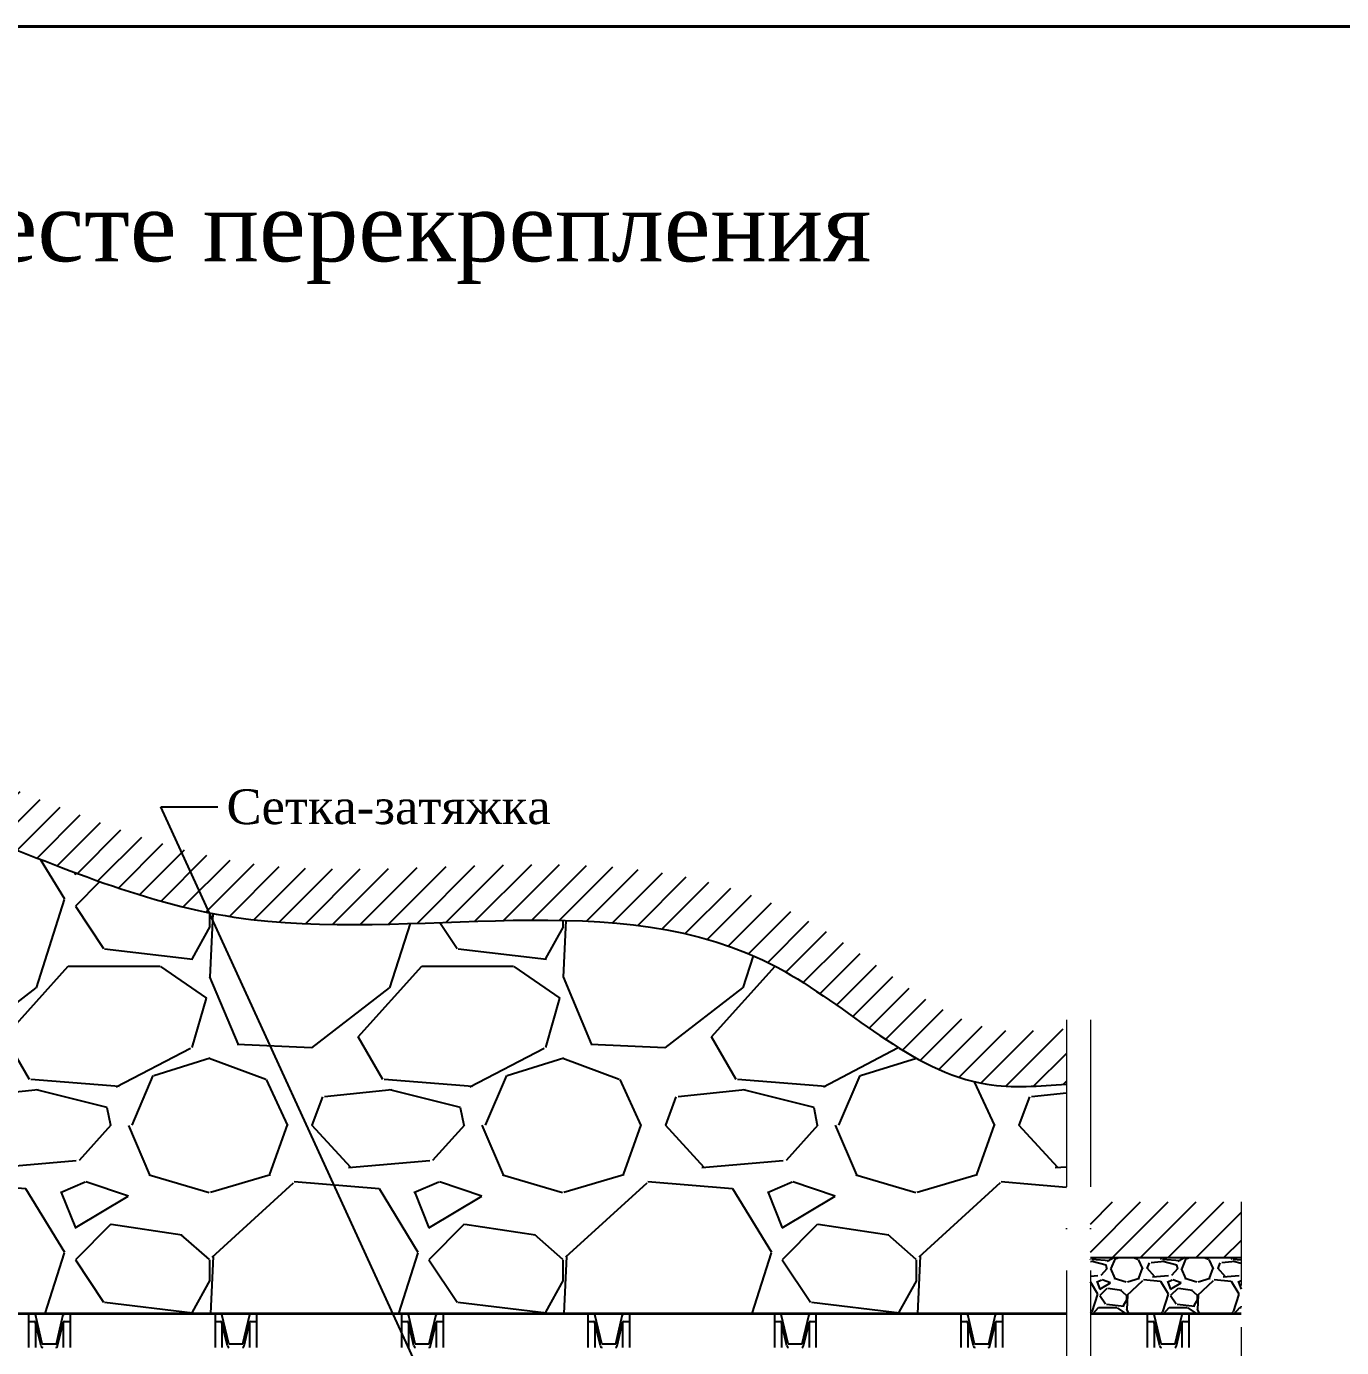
# Model space of a CAD drawing. Header units: millimetres. Extents: x -46762 to 161452, y -66984 to 31524.
# Drawn here: x -5730 to -1004, y 14450 to 19196 of the extents above; entities that cross this region are included whole.
import ezdxf

# ---------------------------------------------------------------- set-up
doc = ezdxf.new("R2010")
doc.units = ezdxf.units.MM
doc.header["$LTSCALE"] = 0.5
doc.linetypes.add('ACAD_ISO10W100', pattern=[18, 12, -3, 0, -3])
doc.styles.get("Standard").update_dxf_attribs({"font": 'TIMES.TTF'})
doc.linetypes.add('FENCELINE1', pattern='A,6.35,-2.54,[133,ltypeshp.shx,S=2.54,R=0,X=-2.54,Y=0],-2.54,25.4', length=36.83)
doc.dimstyles.new('ISO-25', dxfattribs={"dimscale": 50, "dimtxt": 2.5, "dimasz": 2.5, "dimexe": 1.25, "dimexo": 0.625, "dimtad": 1, "dimdec": 0, "dimtxsty": 'Standard', "dimcen": 2.5, "dimadec": 0, "dimazin": 0, "dimtfac": 1, "dimtdec": 0, "dimtmove": 0, "dimatfit": 3, "dimfxl": 1, "dimarcsym": 0})
pattern_1 = [(228.0128, (914.4, 1270), (-10160.00863, -11430.01404), [170.86, -16915.25]), (184.9697, (800.1, 1143), (15240.02465, 1269.99104), [293.202, -29027]), (132.5104, (508, 1117.6), (12699.99076, -13970.01365), [206.74, -20467.35]), (267.2737, (12.7, 800.1), (1269.99449, 25399.99183), [267.002, -26433.2]), (292.8337, (0, 533.4), (-6350.01803, 15240.00867), [261.817, -25919.9]), (357.2737, (101.6, 292.1), (-25399.99183, 1269.99449), [267.002, -26433.2]), (37.6942, (368.3, 279.4), (-16510.01043, -12699.98868), [353.097, -34956.55]), (72.2553, (647.7, 495.3), (8890.01778, 27940.0081), [333.36, -33002.65]), (121.4296, (749.3, 812.8), (-10160.00262, 16509.98058), [267.906, -26522.75]), (175.2364, (609.6, 1041.4), (13969.989, -1269.9881), [305.856, -14986.95]), (222.3974, (304.8, 1066.8), (-15240.00046, -13969.98183), [395.54, -39158.4]), (138.8141, (1270, 787.4), (-8889.9943, 7619.9883), [135, -13365.3]), (171.4692, (1168.4, 876.3), (16509.9748, -2540.0064), [256.84, -25427.3]), (225, (914.4, 914.4), (-3e-13, -1270), [179.605, -1616.445]), (203.1986, (825.5, 1066.8), (6350.0214, 2540.0111), [96.72, -9575.3]), (291.8014, (736.6, 1028.7), (-1270.001, 3810.0025), [136.78, -6702.4]), (30.9638, (787.4, 901.7), (3809.996, 2540.002), [222.16, -7183.15]), (161.565, (977.9, 1016), (2540.001, -1269.998), [160.64, -3855.45]), (16.3895, (0, 1028.7), (12700.007, 3809.99207), [225.044, -22279.4]), (70.3462, (215.9, 1092.2), (-5079.98584, -13969.98024), [188.8, -18691.1]), (293.1986, (977.9, 1270), (-2540.0111, 6350.0214), [193.44, -9478.6]), (343.6105, (1054.1, 1092.2), (-12700.007, 3809.99207), [225.044, -22279.4]), (339.444, (0, 241.3), (-6350.0079, 2539.9969), [217.02, -10633.85]), (294.7751, (203.2, 165.1), (-6349.9852, 13969.9935), [181.836, -18001.8]), (66.8014, (990.6, 0), (2540.0111, 6350.0214), [193.44, -9478.6]), (17.354, (1066.8, 177.8), (-16510.0009, -5079.99234), [212.89, -21076.2]), (69.444, (368.3, 0), (-2539.9969, -6350.0079), [108.51, -10742.4]), (101.3099, (914.4, 0), (-1269.9937, 5079.9837), [64.76, -6411]), (165.9638, (901.7, 63.5), (3810.0027, -1269.998), [261.82, -4974.525]), (186.009, (647.7, 127), (12699.98127, 1269.99703), [242.633, -24020.7]), (303.69, (787.4, 787.4), (-1270.0004, 2539.9975), [183.16, -4395.89]), (353.1572, (889, 635), (21590.00893, -2540.01138), [319.78, -31658]), (60.9454, (1206.5, 596.9), (-5079.9882, -8889.9788), [130.754, -12944.7]), (90, (1270, 711.2), (-1270, 1270), [76.2, -1193.8]), (120.2564, (622.3, 165.1), (5079.98923, -8889.9955), [176.434, -17466.95]), (48.0128, (533.4, 317.5), (10160.00863, 11430.01404), [341.72, -16744.4]), (0, (762, 571.5), (1270, 1270), [330.2, -939.8]), (325.3048, (1092.2, 571.5), (-12699.978, 8890.00085), [200.805, -19879.65]), (254.0546, (1257.3, 457.2), (-1270.0032, -5080.0121), [184.915, -9060.85]), (207.646, (1206.5, 279.4), (-24129.99152, -12700.00799), [301.072, -29806.25]), (175.4261, (939.8, 139.7), (-16510.0038, 1269.99386), [318.514, -31532.9]), (175.4261, (939.8, 139.7), (-16510.0038, 1269.99386), [318.514, -31532.9])]

msp = doc.modelspace()

# ---------------------------------------------------------------- hatches: boundary and pattern name
h = msp.add_hatch()
h.set_pattern_fill('JIS_WOOD', color=256, scale=100, style=0)
edge = h.paths.add_edge_path()
edge.add_line((-9302.69, 16557.64), (-9409.3, 16737.18))
edge.add_spline(control_points=[(-9409.3, 16737.18), (-9412.15, 16736.33), (-9414.99, 16735.47), (-9436.49, 16728.78), (-9454.5, 16722.4), (-9489.24, 16708.88), (-9505.96, 16701.74), (-9538.25, 16687.06), (-9553.81, 16679.51), (-9583.9, 16664.3), (-9598.43, 16656.64), (-9626.55, 16641.45), (-9640.15, 16633.93), (-9666.51, 16619.23), (-9679.27, 16612.05), (-9704.01, 16598.26), (-9715.99, 16591.64), (-9737.83, 16579.86), (-9747.78, 16574.61), (-9757.43, 16569.69)], knot_values=[1491.8872397, 1491.8872397, 1491.8872397, 1491.8872397, 1498.414908, 1498.414908, 1541.668994, 1541.668994, 1584.9230799, 1584.9230799, 1628.1771659, 1628.1771659, 1671.4312518, 1671.4312518, 1714.6853378, 1714.6853378, 1757.9394238, 1757.9394238, 1801.1935097, 1801.1935097, 1839.3834716, 1839.3834716, 1839.3834716, 1839.3834716], degree=3, periodic=0)
edge.add_line((-9757.43, 16569.69), (-9816.55, 16332.5))
edge.add_spline(control_points=[(-9816.55, 16332.5), (-9808.08, 16334.64), (-9630.61, 16383.67), (-9479.47, 16523.99), (-9302.69, 16557.64)], knot_values=[1329.0495257, 1329.0495257, 1329.0495257, 1329.0495257, 1355.663982, 1890.09668, 1890.09668, 1890.09668, 1890.09668], degree=3, periodic=0)
edge = h.paths.add_edge_path()
edge.add_spline(control_points=[(-9302.69, 16557.64), (-9290.99, 16559.87), (-9154.4, 16580.5), (-8943.16, 16520.73), (-8787.66, 16721.63), (-8501.92, 16725.48), (-8276.8, 16732.26), (-8117.1, 16733.63)], knot_values=[1890.09668, 1890.09668, 1890.09668, 1890.09668, 1925.4700919, 2297.9836833, 2435.8162175, 2621.3921299, 3103.5642911, 3103.5642911, 3103.5642911, 3103.5642911], degree=3, periodic=0)
edge.add_line((-8117.1, 16733.63), (-8023.03, 16933.99))
edge.add_spline(control_points=[(-8023.03, 16933.99), (-8064.54, 16934.05), (-8106.04, 16933.8), (-8221.06, 16932.53), (-8294.68, 16931.06), (-8409.85, 16928.55), (-8451.09, 16927.61), (-8513.25, 16926.25), (-8534.02, 16925.81), (-8565.26, 16925.18), (-8575.69, 16924.97), (-8591.36, 16924.68), (-8596.58, 16924.58), (-8604.43, 16924.43), (-8607.04, 16924.39), (-8610.97, 16924.32), (-8612.27, 16924.29), (-8621.66, 16924.12), (-8630.23, 16923.97), (-8648.3, 16923.52), (-8657.82, 16923.21), (-8677.78, 16922.26), (-8688.23, 16921.62), (-8706.69, 16920.04), (-8714.45, 16919.26), (-8730.43, 16917.32), (-8738.65, 16916.16), (-8755.54, 16913.34), (-8764.21, 16911.69), (-8781.98, 16907.75), (-8791.08, 16905.47), (-8809.66, 16900.12), (-8819.14, 16897.05), (-8838.37, 16889.99), (-8848.12, 16886), (-8864.21, 16878.57), (-8870.5, 16875.46), (-8879.94, 16870.45), (-8883.08, 16868.72), (-8887.79, 16866.04), (-8889.36, 16865.13), (-8892.49, 16863.28), (-8894.07, 16862.34), (-8897.23, 16860.41), (-8898.83, 16859.42), (-8908.53, 16853.31), (-8916, 16848.17), (-8929.82, 16838.08), (-8936.17, 16833.13), (-8947.9, 16823.58), (-8953.29, 16818.99), (-8963.23, 16810.27), (-8967.79, 16806.14), (-8976.18, 16798.44), (-8980.01, 16794.87), (-8986.99, 16788.35), (-8990.14, 16785.4), (-8995.78, 16780.2), (-8998.26, 16777.94), (-9002.51, 16774.16), (-9004.29, 16772.64), (-9007.04, 16770.36), (-9008.01, 16769.6), (-9008.53, 16769.21)], knot_values=[2308.2794904, 2308.2794904, 2308.2794904, 2308.2794904, 2431.4007334, 2431.4007334, 2649.1713122, 2649.1713122, 2769.9958392, 2769.9958392, 2830.4081026, 2830.4081026, 2860.6142344, 2860.6142344, 2875.7173003, 2875.7173003, 2883.2688332, 2883.2688332, 2887.0445997, 2887.0445997, 2910.0877626, 2910.0877626, 2933.1309256, 2933.1309256, 2956.1740886, 2956.1740886, 2972.070112, 2972.070112, 2987.9661353, 2987.9661353, 3003.8621587, 3003.8621587, 3019.758182, 3019.758182, 3035.6542053, 3035.6542053, 3051.5502287, 3051.5502287, 3061.7033434, 3061.7033434, 3066.7799008, 3066.7799008, 3069.3181794, 3069.3181794, 3071.8564581, 3071.8564581, 3074.5222835, 3074.5222835, 3088.2715874, 3088.2715874, 3102.0208914, 3102.0208914, 3115.7701954, 3115.7701954, 3129.5194994, 3129.5194994, 3143.2688034, 3143.2688034, 3157.0181074, 3157.0181074, 3170.7674113, 3170.7674113, 3184.5167153, 3184.5167153, 3198.2660193, 3198.2660193, 3198.2660193, 3198.2660193], degree=3, periodic=0)
edge.add_spline(control_points=[(-9008.53, 16769.21), (-9008.69, 16769.15), (-9008.91, 16769.06), (-9009.87, 16768.69), (-9010.91, 16768.34), (-9013.91, 16767.5), (-9015.87, 16767.02), (-9020.76, 16766.07), (-9023.69, 16765.58), (-9031.47, 16764.58), (-9036.63, 16764.09), (-9048.42, 16763.35), (-9055.04, 16763.11), (-9069.58, 16762.91), (-9077.5, 16762.94), (-9094.5, 16763.23), (-9103.58, 16763.49), (-9122.8, 16764.11), (-9132.94, 16764.48), (-9154.19, 16765.19), (-9165.31, 16765.52), (-9188.49, 16765.97), (-9200.56, 16766.08), (-9225.64, 16765.83), (-9238.65, 16765.47), (-9258.86, 16764.37), (-9265.7, 16763.9), (-9276.13, 16763.03), (-9279.64, 16762.71), (-9286.72, 16762.01), (-9290.29, 16761.62), (-9298.8, 16760.63), (-9303.72, 16760), (-9326.08, 16756.87), (-9343.13, 16753.74), (-9376.74, 16746.3), (-9393.26, 16741.96), (-9409.3, 16737.18)], knot_values=[1839.3834716, 1839.3834716, 1839.3834716, 1839.3834716, 1849.4136162, 1849.4136162, 1871.8549899, 1871.8549899, 1894.2963636, 1894.2963636, 1916.7377373, 1916.7377373, 1945.5862228, 1945.5862228, 1974.4347082, 1974.4347082, 2003.2831937, 2003.2831937, 2032.1316792, 2032.1316792, 2060.9801647, 2060.9801647, 2089.8286501, 2089.8286501, 2118.6771356, 2118.6771356, 2147.5256211, 2147.5256211, 2161.90093, 2161.90093, 2169.0885844, 2169.0885844, 2176.2762388, 2176.2762388, 2186.3011789, 2186.3011789, 2222.1312354, 2222.1312354, 2258.8576531, 2258.8576531, 2258.8576531, 2258.8576531], degree=3, periodic=0)
edge.add_line((-9409.3, 16737.18), (-9302.69, 16557.64))
edge.add_spline(control_points=[(-9302.69, 16557.64), (-9290.99, 16559.87), (-9154.4, 16580.5), (-8943.16, 16520.73), (-8787.66, 16721.63), (-8501.92, 16725.48), (-8276.8, 16732.26), (-8117.1, 16733.63)], knot_values=[1890.09668, 1890.09668, 1890.09668, 1890.09668, 1925.4700919, 2297.9836833, 2435.8162175, 2621.3921299, 3103.5642911, 3103.5642911, 3103.5642911, 3103.5642911], degree=3, periodic=0)
edge.add_arc((-9037.45, 16492.95), 240.11, 163.05049, 163.08772, ccw=False)
edge.add_line((-9267.14, 16562.95), (-9265.44, 16562.95))
edge = h.paths.add_edge_path()
edge.add_spline(control_points=[(-7696.13, 16925.49), (-7699.42, 16925.68), (-7702.71, 16925.86), (-7780.09, 16930.01), (-7853.75, 16932.24), (-7959.2, 16933.72), (-7991.12, 16933.95), (-8023.03, 16933.99)], knot_values=[3198.2660193, 3198.2660193, 3198.2660193, 3198.2660193, 3207.9412581, 3207.9412581, 3425.7118369, 3425.7118369, 3520.3611728, 3520.3611728, 3520.3611728, 3520.3611728], degree=3, periodic=0)
edge.add_line((-8023.03, 16933.99), (-8117.1, 16733.63))
edge.add_spline(control_points=[(-8117.1, 16733.63), (-7951.32, 16735.06), (-7788.61, 16732.68), (-7625.33, 16720.47)], knot_values=[3103.5642911, 3103.5642911, 3103.5642911, 3103.5642911, 3604.1023321, 3604.1023321, 3604.1023321, 3604.1023321], degree=3, periodic=0)
edge.add_spline(control_points=[(-7625.33, 16720.47), (-7571.15, 16716.42), (-7516.9, 16711.28), (-7462.62, 16705.12)], knot_values=[3604.1023321, 3604.1023321, 3604.1023321, 3604.1023321, 3770.1922763, 3770.1922763, 3770.1922763, 3770.1922763], degree=3, periodic=0)
edge.add_line((-7462.62, 16705.12), (-7696.13, 16925.49))
edge = h.paths.add_edge_path()
edge.add_spline(control_points=[(-6272.79, 16637.91), (-6290.8, 16643.83), (-6308.83, 16649.69), (-6460.12, 16698.21), (-6594.68, 16737.22), (-6865.69, 16806), (-7002.14, 16835.78), (-7219.46, 16874.21), (-7299.95, 16886.5), (-7420.86, 16901.8), (-7461.19, 16906.38), (-7521.73, 16912.42), (-7541.91, 16914.29), (-7572.19, 16916.9), (-7582.29, 16917.73), (-7602.48, 16919.32), (-7612.58, 16920.09), (-7647.21, 16922.58), (-7671.69, 16924.13), (-7696.13, 16925.49)], knot_values=[3520.3611728, 3520.3611728, 3520.3611728, 3520.3611728, 3574.984951, 3574.984951, 3978.0695438, 3978.0695438, 4381.1541365, 4381.1541365, 4617.2891924, 4617.2891924, 4735.3567204, 4735.3567204, 4794.3904844, 4794.3904844, 4823.9073664, 4823.9073664, 4853.4242484, 4853.4242484, 4925.2160173, 4925.2160173, 4925.2160173, 4925.2160173], degree=3, periodic=0)
edge.add_line((-7696.13, 16925.49), (-7462.62, 16705.12))
edge.add_spline(control_points=[(-7462.62, 16705.12), (-7157.23, 16670.46), (-6850.77, 16603.38), (-6548.51, 16514.42)], knot_values=[3770.1922763, 3770.1922763, 3770.1922763, 3770.1922763, 4704.6908673, 4704.6908673, 4704.6908673, 4704.6908673], degree=3, periodic=0)
edge.add_line((-6548.51, 16514.42), (-6272.79, 16637.91))
edge = h.paths.add_edge_path()
edge.add_spline(control_points=[(-5500.7, 16349.42), (-5522.99, 16357.79), (-5545.37, 16366.33), (-5619.81, 16395.06), (-5672.28, 16415.82), (-5754.84, 16448.45), (-5784.48, 16460.16), (-5829.27, 16477.71), (-5844.25, 16483.55), (-5866.82, 16492.3), (-5874.35, 16495.21), (-5889.45, 16501.02), (-5897.02, 16503.93), (-5913.55, 16510.24), (-5922.51, 16513.64), (-6044.07, 16559.64), (-6157.92, 16600.12), (-6272.79, 16637.91)], knot_values=[4925.2160173, 4925.2160173, 4925.2160173, 4925.2160173, 4998.4948295, 4998.4948295, 5167.9846442, 5167.9846442, 5261.9321579, 5261.9321579, 5308.9059148, 5308.9059148, 5332.3927933, 5332.3927933, 5355.8796717, 5355.8796717, 5383.6266499, 5383.6266499, 5732.0874645, 5732.0874645, 5732.0874645, 5732.0874645], degree=3, periodic=0)
edge.add_line((-6272.79, 16637.91), (-6548.51, 16514.42))
edge.add_spline(control_points=[(-6548.51, 16514.42), (-6374.38, 16463.17), (-6201.64, 16404.66), (-6031.3, 16340.91)], knot_values=[4704.6908673, 4704.6908673, 4704.6908673, 4704.6908673, 5243.0458074, 5243.0458074, 5243.0458074, 5243.0458074], degree=3, periodic=0)
edge.add_spline(control_points=[(-6031.3, 16340.91), (-6010.35, 16333.07), (-5809.44, 16256.99), (-5612.06, 16173.93), (-5432.53, 16112.2)], knot_values=[5243.0458074, 5243.0458074, 5243.0458074, 5243.0458074, 5309.2451267, 5879.0981892, 5879.0981892, 5879.0981892, 5879.0981892], degree=3, periodic=0)
edge.add_line((-5432.53, 16112.2), (-5500.7, 16349.42))
edge = h.paths.add_edge_path()
edge.add_spline(control_points=[(-4799.52, 16176.79), (-4816.16, 16178.02), (-4832.69, 16179.42), (-4872.76, 16183.3), (-4896.17, 16185.96), (-4930.87, 16190.59), (-4942.37, 16192.23), (-4965.23, 16195.74), (-4976.65, 16197.61), (-5028.89, 16206.7), (-5069.69, 16215.26), (-5160.59, 16237.14), (-5210.73, 16251.1), (-5311.56, 16282.12), (-5362.25, 16299.18), (-5442.32, 16327.72), (-5471.44, 16338.43), (-5500.7, 16349.42)], knot_values=[5732.0874645, 5732.0874645, 5732.0874645, 5732.0874645, 5785.8639203, 5785.8639203, 5863.4557085, 5863.4557085, 5902.2516026, 5902.2516026, 5941.0474968, 5941.0474968, 6079.6322189, 6079.6322189, 6249.1220336, 6249.1220336, 6418.6118483, 6418.6118483, 6514.8228507, 6514.8228507, 6514.8228507, 6514.8228507], degree=3, periodic=0)
edge.add_line((-5500.7, 16349.42), (-5432.53, 16112.2))
edge.add_spline(control_points=[(-5432.53, 16112.2), (-5291.58, 16063.74), (-5148.97, 16023.1), (-5002.03, 15999.14)], knot_values=[5879.0981892, 5879.0981892, 5879.0981892, 5879.0981892, 6326.5085512, 6326.5085512, 6326.5085512, 6326.5085512], degree=3, periodic=0)
edge.add_line((-5002.03, 15999.14), (-4799.52, 16176.79))
edge = h.paths.add_edge_path()
edge.add_spline(control_points=[(-4272.41, 16175.94), (-4276.2, 16175.8), (-4279.99, 16175.66), (-4333.29, 16173.77), (-4382.36, 16172.13), (-4479.37, 16169.79), (-4527.31, 16169.08), (-4621.83, 16169.19), (-4668.42, 16170.03), (-4742.97, 16173.1), (-4771.41, 16174.7), (-4799.52, 16176.79)], knot_values=[6514.8228507, 6514.8228507, 6514.8228507, 6514.8228507, 6525.8689882, 6525.8689882, 6670.4503563, 6670.4503563, 6815.0317244, 6815.0317244, 6959.6130925, 6959.6130925, 7050.4180048, 7050.4180048, 7050.4180048, 7050.4180048], degree=3, periodic=0)
edge.add_line((-4799.52, 16176.79), (-5002.03, 15999.14))
edge.add_spline(control_points=[(-5002.03, 15999.14), (-4996.25, 15998.19), (-4729.64, 15955.95), (-4448.5, 15969.61), (-4175.36, 15979.31)], knot_values=[6326.5085512, 6326.5085512, 6326.5085512, 6326.5085512, 6344.1358618, 7137.3790092, 7137.3790092, 7137.3790092, 7137.3790092], degree=3, periodic=0)
edge.add_line((-4175.36, 15979.31), (-4272.41, 16175.94))
edge = h.paths.add_edge_path()
edge.add_spline(control_points=[(-3416.53, 16151.37), (-3450.02, 16157.08), (-3483.53, 16161.9), (-3569.07, 16172.28), (-3621.08, 16176.75), (-3724.81, 16182.91), (-3776.53, 16184.59), (-3879.54, 16185.99), (-3930.83, 16185.71), (-4032.84, 16183.98), (-4083.56, 16182.53), (-4180.41, 16179.31), (-4226.6, 16177.58), (-4272.41, 16175.94)], knot_values=[7050.4180048, 7050.4180048, 7050.4180048, 7050.4180048, 7143.4126151, 7143.4126151, 7287.9939832, 7287.9939832, 7432.5753513, 7432.5753513, 7577.1567194, 7577.1567194, 7721.7380875, 7721.7380875, 7855.2733181, 7855.2733181, 7855.2733181, 7855.2733181], degree=3, periodic=0)
edge.add_line((-4272.41, 16175.94), (-4175.36, 15979.31))
edge.add_spline(control_points=[(-4175.36, 15979.31), (-3987.29, 15985.98), (-3800.13, 15990.92), (-3619.02, 15975.44)], knot_values=[7137.3790092, 7137.3790092, 7137.3790092, 7137.3790092, 7683.5524009, 7683.5524009, 7683.5524009, 7683.5524009], degree=3, periodic=0)
edge.add_line((-3619.02, 15975.44), (-3416.53, 16151.37))
edge = h.paths.add_edge_path()
edge.add_spline(control_points=[(-2961.3, 16004.6), (-2972.91, 16010.53), (-2984.57, 16016.28), (-3035.91, 16040.74), (-3075.99, 16057.54), (-3156.71, 16087.36), (-3197.35, 16100.38), (-3278.9, 16123.08), (-3319.83, 16132.77), (-3379.37, 16144.75), (-3397.95, 16148.2), (-3416.53, 16151.37)], knot_values=[7855.2733181, 7855.2733181, 7855.2733181, 7855.2733181, 7888.840924, 7888.840924, 8002.697252, 8002.697252, 8116.55358, 8116.55358, 8230.409908, 8230.409908, 8281.9966659, 8281.9966659, 8281.9966659, 8281.9966659], degree=3, periodic=0)
edge.add_line((-3416.53, 16151.37), (-3619.02, 15975.44))
edge.add_spline(control_points=[(-3619.02, 15975.44), (-3412.33, 15957.78), (-3167.91, 15903.38), (-2947.01, 15766.85), (-2906.21, 15739.88)], knot_values=[7683.5524009, 7683.5524009, 7683.5524009, 7683.5524009, 8306.867494, 8449.9641267, 8449.9641267, 8449.9641267, 8449.9641267], degree=3, periodic=0)
edge.add_line((-2906.21, 15739.88), (-2961.3, 16004.6))
edge = h.paths.add_edge_path()
edge.add_spline(control_points=[(-2371.29, 15632.09), (-2382.62, 15637.17), (-2394.13, 15642.7), (-2423.98, 15657.9), (-2442.56, 15668.19), (-2480.49, 15690.6), (-2499.85, 15702.71), (-2539.3, 15728.43), (-2559.4, 15742.03), (-2600.36, 15770.36), (-2621.22, 15785.08), (-2663.77, 15815.24), (-2685.46, 15830.67), (-2729.79, 15861.83), (-2752.43, 15877.54), (-2798.86, 15908.82), (-2822.64, 15924.38), (-2862.34, 15949.1), (-2877.84, 15958.46), (-2901.53, 15972.22), (-2909.5, 15976.76), (-2921.57, 15983.48), (-2925.62, 15985.71), (-2933.75, 15990.13), (-2937.84, 15992.33), (-2947, 15997.2), (-2952.09, 15999.86), (-2958.56, 16003.2), (-2959.93, 16003.9), (-2961.3, 16004.6)], knot_values=[8281.9966659, 8281.9966659, 8281.9966659, 8281.9966659, 8331.0616775, 8331.0616775, 8407.3612814, 8407.3612814, 8483.6608854, 8483.6608854, 8559.9604894, 8559.9604894, 8636.2600934, 8636.2600934, 8712.5596973, 8712.5596973, 8788.8593013, 8788.8593013, 8865.1589053, 8865.1589053, 8912.6541458, 8912.6541458, 8936.4017661, 8936.4017661, 8948.2755762, 8948.2755762, 8960.1493863, 8960.1493863, 8974.8947478, 8974.8947478, 8978.8619715, 8978.8619715, 8978.8619715, 8978.8619715], degree=3, periodic=0)
edge.add_line((-2961.3, 16004.6), (-2906.21, 15739.88))
edge.add_spline(control_points=[(-2906.21, 15739.88), (-2783.49, 15658.73), (-2664.78, 15564.16), (-2539.87, 15493.69)], knot_values=[8449.9641267, 8449.9641267, 8449.9641267, 8449.9641267, 8880.4066463, 8880.4066463, 8880.4066463, 8880.4066463], degree=3, periodic=0)
edge.add_line((-2539.87, 15493.69), (-2371.29, 15632.09))
h = msp.add_hatch()
h.set_pattern_fill('GRAVEL', color=256, scale=50, style=0)
h.set_pattern_definition(pattern_1)
edge = h.paths.add_edge_path()
edge.add_spline(control_points=[(-6496.48, 15061.9), (-6498.09, 15059.46), (-6556.24, 14972.13), (-6705.25, 14795.76), (-6921.88, 14677.56), (-7029.42, 14585.09), (-7043.54, 14572.95)], knot_values=[0, 0, 0, 0, 8.7201233, 312.7927778, 682.2908071, 738.140591, 738.140591, 738.140591, 738.140591], degree=3, periodic=0)
edge.add_line((-7043.54, 14572.95), (-6168.54, 14572.95))
edge.add_line((-6168.54, 14572.95), (-6496.48, 15061.9))
edge = h.paths.add_edge_path()
edge.add_spline(control_points=[(-5308.04, 16071.81), (-5530.78, 16139.37), (-5768, 16241.29), (-6010.35, 16333.07), (-6031.3, 16340.91)], knot_values=[5243.0458074, 5243.0458074, 5243.0458074, 5243.0458074, 5944.0944867, 6010.293806, 6010.293806, 6010.293806, 6010.293806], degree=3, periodic=0)
edge.add_spline(control_points=[(-6031.3, 16340.91), (-6119.08, 16137.27), (-6266.56, 15795.17), (-6338.85, 15339.91), (-6450.11, 15132.03), (-6496.48, 15061.9)], knot_values=[738.140591, 738.140591, 738.140591, 738.140591, 1401.4342718, 1852.4325272, 2103.1064025, 2103.1064025, 2103.1064025, 2103.1064025], degree=3, periodic=0)
edge.add_line((-6496.48, 15061.9), (-6168.54, 14572.95))
edge.add_line((-6168.54, 14572.95), (-5830.84, 14572.95))
edge.add_line((-5830.84, 14572.95), (-5308.04, 16071.81))
edge = h.paths.add_edge_path()
edge.add_spline(control_points=[(-5049.68, 16007.51), (-5137.05, 16023.95), (-5222.98, 16046.02), (-5308.04, 16071.81)], knot_values=[6010.293806, 6010.293806, 6010.293806, 6010.293806, 6277.9965746, 6277.9965746, 6277.9965746, 6277.9965746], degree=3, periodic=0)
edge.add_line((-5308.04, 16071.81), (-5830.84, 14572.95))
edge.add_line((-5830.84, 14572.95), (-4742.91, 14572.95))
edge.add_line((-4742.91, 14572.95), (-5049.68, 16007.51))
edge = h.paths.add_edge_path()
edge.add_spline(control_points=[(-3654.78, 15978.23), (-4088.87, 16008.96), (-4579.23, 15926.44), (-5028.09, 16003.45), (-5049.68, 16007.51)], knot_values=[6277.9965746, 6277.9965746, 6277.9965746, 6277.9965746, 7581.5444321, 7647.6837193, 7647.6837193, 7647.6837193, 7647.6837193], degree=3, periodic=0)
edge.add_line((-5049.68, 16007.51), (-4742.91, 14572.95))
edge.add_line((-4742.91, 14572.95), (-4405.3, 14572.95))
edge.add_line((-4405.3, 14572.95), (-3654.78, 15978.23))
edge = h.paths.add_edge_path()
edge.add_spline(control_points=[(-3431.53, 15950.93), (-3504.72, 15964.23), (-3579.25, 15972.89), (-3654.78, 15978.23)], knot_values=[7647.6837193, 7647.6837193, 7647.6837193, 7647.6837193, 7874.4791516, 7874.4791516, 7874.4791516, 7874.4791516], degree=3, periodic=0)
edge.add_line((-3654.78, 15978.23), (-4405.3, 14572.95))
edge.add_line((-4405.3, 14572.95), (-3274.25, 14572.95))
edge.add_line((-3274.25, 14572.95), (-3431.53, 15950.93))
edge = h.paths.add_edge_path()
edge.add_spline(control_points=[(-2496.68, 15470.48), (-2679.68, 15563.74), (-2963.54, 15822.51), (-3292.01, 15925.58), (-3431.53, 15950.93)], knot_values=[7874.4791516, 7874.4791516, 7874.4791516, 7874.4791516, 8497.3267265, 8929.7150688, 8929.7150688, 8929.7150688, 8929.7150688], degree=3, periodic=0)
edge.add_line((-3431.53, 15950.93), (-3274.25, 14572.95))
edge.add_line((-3274.25, 14572.95), (-3106.66, 14572.95))
edge.add_line((-3106.66, 14572.95), (-2496.68, 15470.48))
edge = h.paths.add_edge_path()
edge.add_spline(control_points=[(-2211.07, 15389.07), (-2234.05, 15390.32), (-2333.83, 15400.14), (-2426.98, 15434.96), (-2496.68, 15470.48)], knot_values=[8929.7150688, 8929.7150688, 8929.7150688, 8929.7150688, 8999.6542869, 9236.8737958, 9236.8737958, 9236.8737958, 9236.8737958], degree=3, periodic=0)
edge.add_line((-2496.68, 15470.48), (-3106.66, 14572.95))
edge.add_line((-3106.66, 14572.95), (-1998.24, 14572.95))
edge.add_line((-1998.24, 14572.95), (-2211.07, 15389.07))
h = msp.add_hatch()
h.set_pattern_fill('JIS_WOOD', color=256, scale=100, style=0)
edge = h.paths.add_edge_path()
edge.add_spline(control_points=[(-1993.21, 15595.54), (-2008.35, 15595.52), (-2008.68, 15595.49), (-2025.35, 15594.26), (-2041.27, 15593.08), (-2072.25, 15590.98), (-2087.29, 15590.05), (-2116.41, 15588.63), (-2130.49, 15588.13), (-2157.57, 15587.67), (-2170.57, 15587.71), (-2195.4, 15588.41), (-2207.24, 15589.08), (-2223.83, 15590.54), (-2229.07, 15591.09), (-2236.72, 15592.03), (-2239.24, 15592.36), (-2242.95, 15592.89), (-2244.18, 15593.07), (-2246.62, 15593.43), (-2247.83, 15593.62), (-2256.1, 15594.95), (-2263.19, 15596.3), (-2273.91, 15598.63), (-2277.49, 15599.47), (-2294.21, 15603.58), (-2307.53, 15607.52), (-2334.69, 15616.83), (-2348.53, 15622.21), (-2365.51, 15629.53), (-2368.4, 15630.8), (-2371.29, 15632.09)], knot_values=[8978.8619715, 8978.8619715, 8978.8619715, 8978.8619715, 8979.8261034, 8979.8261034, 9027.9190224, 9027.9190224, 9076.0119414, 9076.0119414, 9124.1048604, 9124.1048604, 9172.1977795, 9172.1977795, 9220.2906985, 9220.2906985, 9243.4029223, 9243.4029223, 9254.9590342, 9254.9590342, 9260.7370902, 9260.7370902, 9266.5151462, 9266.5151462, 9300.2864417, 9300.2864417, 9317.1720895, 9317.1720895, 9378.7597796, 9378.7597796, 9440.3474697, 9440.3474697, 9452.8701482, 9452.8701482, 9452.8701482, 9452.8701482], degree=3, periodic=0)
edge.add_line((-2371.29, 15632.09), (-2539.87, 15493.69))
edge.add_spline(control_points=[(-2539.87, 15493.69), (-2456.72, 15446.79), (-2285.1, 15374.41), (-2090.44, 15388.87), (-1993.21, 15396.09)], knot_values=[8880.4066463, 8880.4066463, 8880.4066463, 8880.4066463, 9166.9345777, 9452.8701482, 9452.8701482, 9452.8701482, 9452.8701482], degree=3, periodic=0)
edge.add_line((-1993.21, 15396.09), (-1993.21, 15595.54))
h = msp.add_hatch()
h.set_pattern_fill('GRAVEL', color=256, scale=50, style=0)
h.set_pattern_definition(pattern_1)
edge = h.paths.add_edge_path()
edge.add_spline(control_points=[(-1993.21, 15396.09), (-2066.66, 15390.64), (-2140.1, 15385.18), (-2211.07, 15389.07)], knot_values=[9236.8737958, 9236.8737958, 9236.8737958, 9236.8737958, 9452.8701482, 9452.8701482, 9452.8701482, 9452.8701482], degree=3, periodic=0)
edge.add_line((-2211.07, 15389.07), (-1998.24, 14572.95))
edge.add_line((-1998.24, 14572.95), (-1993.21, 14572.95))
edge.add_line((-1993.21, 14572.95), (-1993.21, 15396.09))
h = msp.add_hatch()
h.set_pattern_fill('JIS_WOOD', color=256, scale=100, style=0)
h.paths.add_polyline_path([(-1364.97, 14972.95), (-1907.02, 14972.95), (-1907.02, 14772.95), (-1364.97, 14772.95)])
h = msp.add_hatch()
h.set_pattern_fill('GRAVEL', color=256, scale=10, style=0)
h.set_pattern_definition([(228.0128, (182.88, 254), (-2032.001727, -2286.00281), [34.172, -3383.05]), (184.9697, (160.02, 228.6), (3048.004931, 253.9982075), [58.6405, -5805.4]), (132.5104, (101.6, 223.52), (2539.998152, -2794.00273), [41.3482, -4093.47]), (267.2737, (2.54, 160.02), (253.998897, 5079.998365), [53.4005, -5286.64]), (292.8337, (0, 106.68), (-1270.003606, 3048.001733), [52.3634, -5183.98]), (357.2737, (20.32, 58.42), (-5079.998365, 253.998897), [53.4005, -5286.64]), (37.6942, (73.66, 55.88), (-3302.002086, -2539.9977357), [70.6194, -6991.31]), (72.2553, (129.54, 99.06), (1778.0035565, 5588.0016206), [66.672, -6600.53]), (121.4296, (149.86, 162.56), (-2032.000524, 3301.996116), [53.5813, -5304.55]), (175.2364, (121.92, 208.28), (2793.997805, -253.997616), [61.1713, -2997.39]), (222.3974, (60.96, 213.36), (-3048.0000917, -2793.996365), [79.1078, -7831.68]), (138.8141, (254, 157.48), (-1777.998867, 1523.997656), [27.0005, -2673.06]), (171.4692, (233.68, 175.26), (3301.99496, -508.00128), [51.3682, -5085.46]), (225, (182.88, 182.88), (-5e-14, -253.9998), [35.921, -323.289]), (203.1986, (165.1, 213.36), (1270.00428, 508.00223), [19.344, -1915.06]), (291.8014, (147.32, 205.74), (-254.00018, 762.00049), [27.3566, -1340.48]), (30.9638, (157.48, 180.34), (761.9992, 508.0004), [44.432, -1436.63]), (161.5651, (195.58, 203.2), (508.00023, -253.99962), [32.1287, -771.09]), (16.3895, (0, 205.74), (2540.001401, 761.998415), [45.0088, -4455.88]), (70.3462, (43.18, 218.44), (-1015.997169, -2793.996049), [37.76, -3738.22]), (293.1986, (195.58, 254), (-508.00223, 1270.00428), [38.688, -1895.72]), (343.6105, (210.82, 218.44), (-2540.001401, 761.998415), [45.0088, -4455.88]), (339.444, (0, 48.26), (-1270.001576, 507.999384), [43.4035, -2126.77]), (294.7751, (40.64, 33.02), (-1269.99704, 2793.998703), [36.3672, -3600.36]), (66.8014, (198.12, 0), (508.00223, 1270.00428), [38.688, -1895.72]), (17.354, (213.36, 35.56), (-3302.000178, -1015.998468), [42.5783, -4215.24]), (69.444, (73.66, 0), (-507.999384, -1270.001576), [21.7018, -2148.48]), (101.3099, (182.88, 0), (-253.99875, 1015.99675), [12.9515, -1282.2]), (165.9638, (180.34, 12.7), (762.00054, -253.99956), [52.3634, -994.905]), (186.009, (129.54, 25.4), (2539.996254, 253.999407), [48.5267, -4804.14]), (303.6901, (157.48, 157.48), (-254.0001, 507.9995), [36.6324, -879.178]), (353.1572, (177.8, 127), (4318.001786, -508.002275), [63.9557, -6331.6]), (60.9454, (241.3, 119.38), (-1015.997637, -1777.99576), [26.1508, -2588.94]), (90, (254, 142.24), (-254, 254), [15.24, -238.76]), (120.2564, (124.46, 33.02), (1015.997847, -1777.999103), [35.2867, -3493.39]), (48.0128, (106.68, 63.5), (2032.001727, 2286.00281), [68.3443, -3348.88]), (0, (152.4, 114.3), (254, 254), [66.04, -187.96]), (325.3048, (218.44, 114.3), (-2539.995599, 1778.000169), [40.161, -3975.93]), (254.0546, (251.46, 91.44), (-254.00065, -1016.00242), [36.983, -1812.17]), (207.646, (241.3, 55.88), (-4825.998305, -2540.0015975), [60.2145, -5961.25]), (175.4261, (187.96, 27.94), (-3302.0007605, 253.998771), [63.703, -6306.58]), (175.4261, (187.96, 27.94), (-3302.0007605, 253.998771), [63.703, -6306.58])])
h.paths.add_polyline_path([(-1364.97, 14772.95), (-1907.02, 14772.95), (-1907.02, 14572.95), (-1364.97, 14572.95)])

# ---------------------------------------------------------------- linework, layer by layer
at = {"lineweight": 40}
msp.add_line((-13385.42, 19195.9), (15353.92, 19195.9), dxfattribs=at)
at = {"linetype": 'ACAD_ISO10W100', "lineweight": 15, "ltscale": 50}
msp.add_line((-1364.97, 14972.95), (-1364.97, 10272.38), dxfattribs=at)
at = {"ltscale": 5}
msp.add_line((-1907.02, 14772.95), (-1364.97, 14772.95), dxfattribs=at)
at = {"linetype": 'FENCELINE1', "lineweight": 35, "ltscale": 5}
for p, q in [((-7062.54, 14572.95), (-1993.21, 14572.95)), ((-1907.02, 14572.95), (-1364.97, 14572.95))]:
    msp.add_line(p, q, dxfattribs=at)
for p, q in [((-5722.54, 14572.95), (-5722.54, 14543.95)), ((-5722.54, 14572.95), (-5703.54, 14572.95)), ((-5592.04, 14572.95), (-5573.04, 14572.95)), ((-5573.04, 14572.95), (-5573.04, 14543.95)), ((-5052.54, 14572.95), (-5052.54, 14543.95)), ((-5052.54, 14572.95), (-5033.54, 14572.95)), ((-4922.04, 14572.95), (-4903.04, 14572.95)), ((-4903.04, 14572.95), (-4903.04, 14543.95)), ((-4382.54, 14572.95), (-4382.54, 14543.95)), ((-4382.54, 14572.95), (-4363.54, 14572.95)), ((-4252.04, 14572.95), (-4233.04, 14572.95)), ((-4233.04, 14572.95), (-4233.04, 14543.95)), ((-3712.54, 14572.95), (-3712.54, 14543.95)), ((-3712.54, 14572.95), (-3693.54, 14572.95)), ((-3582.04, 14572.95), (-3563.04, 14572.95)), ((-3563.04, 14572.95), (-3563.04, 14543.95)), ((-3042.54, 14572.95), (-3042.54, 14543.95)), ((-3042.54, 14572.95), (-3023.54, 14572.95)), ((-2912.04, 14572.95), (-2893.04, 14572.95)), ((-2893.04, 14572.95), (-2893.04, 14543.95)), ((-2372.54, 14572.95), (-2372.54, 14543.95)), ((-2372.54, 14572.95), (-2353.54, 14572.95)), ((-2242.04, 14572.95), (-2223.04, 14572.95)), ((-2223.04, 14572.95), (-2223.04, 14543.95)), ((-1702.54, 14572.95), (-1702.54, 14543.95)), ((-1702.54, 14572.95), (-1683.54, 14572.95)), ((-1572.04, 14572.95), (-1553.04, 14572.95)), ((-1553.04, 14572.95), (-1553.04, 14543.95)), ((-5722.54, 14543.95), (-5702.54, 14543.95)), ((-5722.54, 14543.95), (-5722.54, 14449.95)), ((-5673.09, 14462.95), (-5697.7, 14568.32)), ((-5697.54, 14538.95), (-5697.54, 14449.95)), ((-5677.54, 14455.95), (-5697.54, 14538.95)), ((-5622.49, 14462.95), (-5597.89, 14568.32)), ((-5618.04, 14455.95), (-5598.04, 14538.95)), ((-5598.04, 14538.95), (-5598.04, 14449.95)), ((-5593.04, 14543.95), (-5573.04, 14543.95)), ((-5573.04, 14543.95), (-5573.04, 14449.95)), ((-5052.54, 14543.95), (-5032.54, 14543.95)), ((-5052.54, 14543.95), (-5052.54, 14449.95)), ((-5003.09, 14462.95), (-5027.7, 14568.32)), ((-5027.54, 14538.95), (-5027.54, 14449.95)), ((-5007.54, 14455.95), (-5027.54, 14538.95)), ((-4952.49, 14462.95), (-4927.89, 14568.32)), ((-4948.04, 14455.95), (-4928.04, 14538.95)), ((-4928.04, 14538.95), (-4928.04, 14449.95)), ((-4923.04, 14543.95), (-4903.04, 14543.95)), ((-4903.04, 14543.95), (-4903.04, 14449.95)), ((-4382.54, 14543.95), (-4362.54, 14543.95)), ((-4382.54, 14543.95), (-4382.54, 14449.95)), ((-4333.09, 14462.95), (-4357.7, 14568.32)), ((-4357.54, 14538.95), (-4357.54, 14449.95)), ((-4337.54, 14455.95), (-4357.54, 14538.95)), ((-4282.49, 14462.95), (-4257.89, 14568.32)), ((-4278.04, 14455.95), (-4258.04, 14538.95)), ((-4258.04, 14538.95), (-4258.04, 14449.95)), ((-4253.04, 14543.95), (-4233.04, 14543.95)), ((-4233.04, 14543.95), (-4233.04, 14449.95)), ((-3712.54, 14543.95), (-3692.54, 14543.95)), ((-3712.54, 14543.95), (-3712.54, 14449.95)), ((-3663.09, 14462.95), (-3687.7, 14568.32)), ((-3687.54, 14538.95), (-3687.54, 14449.95)), ((-3667.54, 14455.95), (-3687.54, 14538.95)), ((-3612.49, 14462.95), (-3587.89, 14568.32)), ((-3608.04, 14455.95), (-3588.04, 14538.95)), ((-3588.04, 14538.95), (-3588.04, 14449.95)), ((-3583.04, 14543.95), (-3563.04, 14543.95)), ((-3563.04, 14543.95), (-3563.04, 14449.95)), ((-3042.54, 14543.95), (-3022.54, 14543.95)), ((-3042.54, 14543.95), (-3042.54, 14449.95)), ((-2993.09, 14462.95), (-3017.7, 14568.32)), ((-3017.54, 14538.95), (-3017.54, 14449.95)), ((-2997.54, 14455.95), (-3017.54, 14538.95)), ((-2942.49, 14462.95), (-2917.89, 14568.32)), ((-2938.04, 14455.95), (-2918.04, 14538.95)), ((-2918.04, 14538.95), (-2918.04, 14449.95)), ((-2913.04, 14543.95), (-2893.04, 14543.95)), ((-2893.04, 14543.95), (-2893.04, 14449.95)), ((-2372.54, 14543.95), (-2352.54, 14543.95)), ((-2372.54, 14543.95), (-2372.54, 14449.95)), ((-2323.09, 14462.95), (-2347.7, 14568.32)), ((-2347.54, 14538.95), (-2347.54, 14449.95)), ((-2327.54, 14455.95), (-2347.54, 14538.95)), ((-2272.49, 14462.95), (-2247.89, 14568.32)), ((-2268.04, 14455.95), (-2248.04, 14538.95)), ((-2248.04, 14538.95), (-2248.04, 14449.95)), ((-2243.04, 14543.95), (-2223.04, 14543.95)), ((-2223.04, 14543.95), (-2223.04, 14449.95)), ((-1702.54, 14543.95), (-1682.54, 14543.95)), ((-1702.54, 14543.95), (-1702.54, 14449.95)), ((-1653.09, 14462.95), (-1677.7, 14568.32)), ((-1677.54, 14538.95), (-1677.54, 14449.95)), ((-1657.54, 14455.95), (-1677.54, 14538.95)), ((-1602.49, 14462.95), (-1577.89, 14568.32)), ((-1598.04, 14455.95), (-1578.04, 14538.95)), ((-1578.04, 14538.95), (-1578.04, 14449.95)), ((-1573.04, 14543.95), (-1553.04, 14543.95)), ((-1553.04, 14543.95), (-1553.04, 14449.95)), ((-5673.09, 14462.95), (-5622.49, 14462.95)), ((-5003.09, 14462.95), (-4952.49, 14462.95)), ((-4333.09, 14462.95), (-4282.49, 14462.95)), ((-3663.09, 14462.95), (-3612.49, 14462.95)), ((-2993.09, 14462.95), (-2942.49, 14462.95)), ((-2323.09, 14462.95), (-2272.49, 14462.95)), ((-1653.09, 14462.95), (-1602.49, 14462.95))]:
    msp.add_line(p, q)
at = {"linetype": 'ACAD_ISO10W100', "lineweight": 15, "ltscale": 100}
for points in [[(-1993.21, 15627.45), (-1993.21, 12803.71)], [(-1907.02, 15627.37), (-1907.02, 12803.71)]]:
    msp.add_lwpolyline(points, dxfattribs=at)
for centre, radius, start, end in [((-5703.54, 14566.95), 6, 0, 90), ((-5592.04, 14566.95), 6, 90, 180), ((-5033.54, 14566.95), 6, 0, 90), ((-4922.04, 14566.95), 6, 90, 180), ((-4363.54, 14566.95), 6, 0, 90), ((-4252.04, 14566.95), 6, 90, 180), ((-3693.54, 14566.95), 6, 0, 90), ((-3582.04, 14566.95), 6, 90, 180), ((-3023.54, 14566.95), 6, 0, 90), ((-2912.04, 14566.95), 6, 90, 180), ((-2353.54, 14566.95), 6, 0, 90), ((-2242.04, 14566.95), 6, 90, 180), ((-1683.54, 14566.95), 6, 0, 90), ((-1572.04, 14566.95), 6, 90, 180), ((-5702.54, 14538.95), 5, 0, 90), ((-5593.04, 14538.95), 5, 90, 180), ((-5032.54, 14538.95), 5, 0, 90), ((-4923.04, 14538.95), 5, 90, 180), ((-4362.54, 14538.95), 5, 0, 90), ((-4253.04, 14538.95), 5, 90, 180), ((-3692.54, 14538.95), 5, 0, 90), ((-3583.04, 14538.95), 5, 90, 180), ((-3022.54, 14538.95), 5, 0, 90), ((-2913.04, 14538.95), 5, 90, 180), ((-2352.54, 14538.95), 5, 0, 90), ((-2243.04, 14538.95), 5, 90, 180), ((-1682.54, 14538.95), 5, 0, 90), ((-1573.04, 14538.95), 5, 90, 180), ((-5671.54, 14455.95), 6, 180, 270), ((-5624.04, 14455.95), 6, 270, 0), ((-5001.54, 14455.95), 6, 180, 270), ((-4954.04, 14455.95), 6, 270, 0), ((-4331.54, 14455.95), 6, 180, 270), ((-4284.04, 14455.95), 6, 270, 0), ((-3661.54, 14455.95), 6, 180, 270), ((-3614.04, 14455.95), 6, 270, 0), ((-2991.54, 14455.95), 6, 180, 270), ((-2944.04, 14455.95), 6, 270, 0), ((-2321.54, 14455.95), 6, 180, 270), ((-2274.04, 14455.95), 6, 270, 0), ((-1651.54, 14455.95), 6, 180, 270), ((-1604.04, 14455.95), 6, 270, 0)]:
    msp.add_arc(centre, radius, start, end)
msp.add_spline([(-11031.8, 15862.95), (-10771.36, 16038.21), (-10288.49, 16282.95), (-9791.3, 16339.5), (-9267.14, 16562.95), (-8896.81, 16603.3), (-8790.62, 16691.17), (-8608.03, 16724.34), (-7625.33, 16720.47), (-5968.57, 16317.16), (-4984.65, 15996.38), (-3030.32, 15814.97), (-2279.15, 15396.09), (-1993.21, 15396.09)], degree=3)

# ---------------------------------------------------------------- texts
at = {"ltscale": 2, "insert": (-11433.84, 18602.1), "char_height": 250, "width": 35529.2956, "attachment_point": 1}
msp.add_mtext('{\\fTimes New Roman|b0|i0|c204|p18;Продольный разрез выработки в месте перекрепления}', dxfattribs=at)
at = {"insert": (-5011, 16455.33), "char_height": 125, "attachment_point": 1}
msp.add_mtext('{\\fTimes New Roman|b0|i0|c204|p18;Сетка-затяжка}', dxfattribs=at)

# ---------------------------------------------------------------- leaders
at = {"lineweight": 15, "annotation_type": 0, "has_hookline": 1, "hookline_direction": 0, "text_width": 1131.22}
msp.add_leader([(-4084.96, 13856.32), (-5247.38, 16392.83), (-5042.25, 16392.83)], dimstyle='ISO-25', override={"dimgap": 0.625, "dimtad": 0}, dxfattribs=at)

doc.saveas('drawing.dxf')
